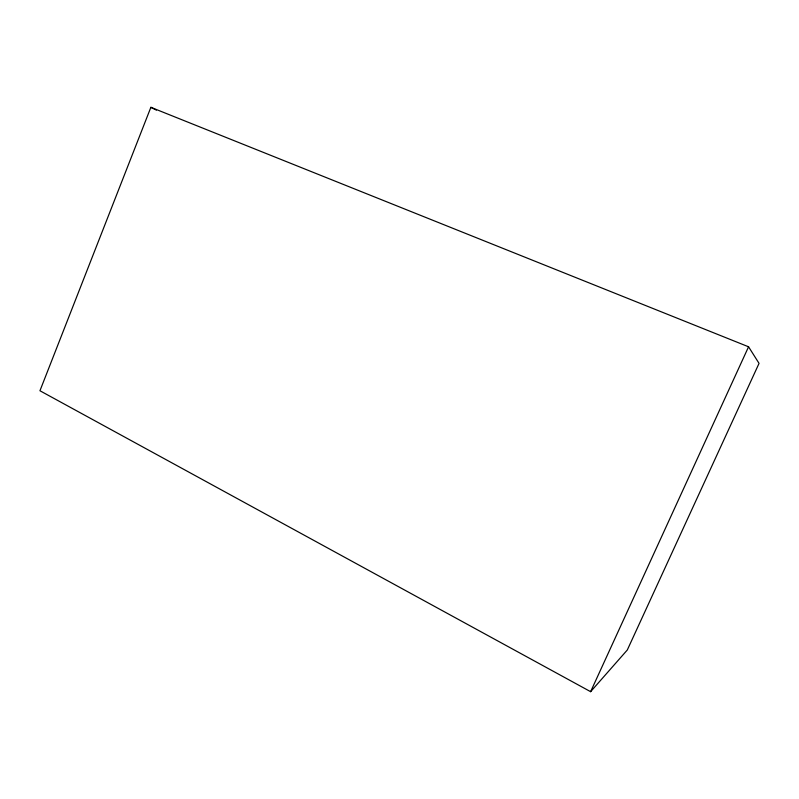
<?xml version="1.0" encoding="UTF-8"?>
<svg xmlns="http://www.w3.org/2000/svg" width="799" height="799" viewBox="0 0 799 799"><rect width="100%" height="100%" fill="white"/><g stroke="black" fill="none" stroke-linecap="round" stroke-linejoin="round"><path stroke-width="1.2" d="M150.871 107.316L39.95 390.751L590.621 691.684L627.305 649.986L759.05 363.375L748.563 346.786L150.871 107.316L156.394 110.132M590.621 691.684L748.563 346.786"/></g></svg>
